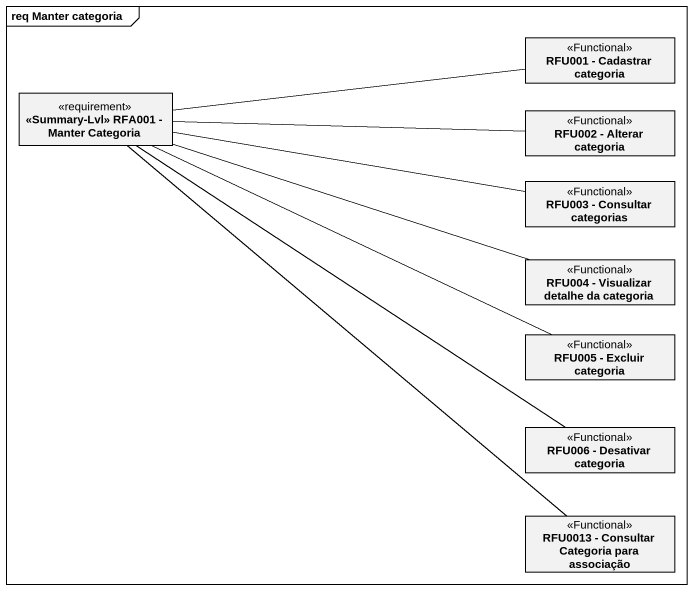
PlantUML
@startuml
mainframe req Manter categoria
hide circle
hide empty members
class "RFU001 - Cadastrar categoria" as RFU001_Cadastrar_categoria <<Functional>>
class "<<Summary-Lvl>> RFA001 - Manter Categoria" as Summary_Lvl_RFA001_Manter <<requirement>>
class "RFU002 - Alterar categoria" as RFU002_Alterar_categoria <<Functional>>
class "RFU003 - Consultar categorias" as RFU003_Consultar_categorias <<Functional>>
class "RFU004 - Visualizar detalhe da categoria" as RFU004_Visualizar_detalhe <<Functional>>
class "RFU005 - Excluir categoria" as RFU005_Excluir_categoria <<Functional>>
class "RFU006 - Desativar categoria" as RFU006_Desativar_categoria <<Functional>>
class "RFU0013 - Consultar Categoria para associação" as RFU0013_Consultar_Categoria <<Functional>>
RFU001_Cadastrar_categoria -left- Summary_Lvl_RFA001_Manter
Summary_Lvl_RFA001_Manter -right- RFU002_Alterar_categoria
Summary_Lvl_RFA001_Manter -right- RFU003_Consultar_categorias
Summary_Lvl_RFA001_Manter -right- RFU005_Excluir_categoria
Summary_Lvl_RFA001_Manter -- RFU006_Desativar_categoria
RFU004_Visualizar_detalhe -left- Summary_Lvl_RFA001_Manter
RFU0013_Consultar_Categoria -up- Summary_Lvl_RFA001_Manter
@enduml
